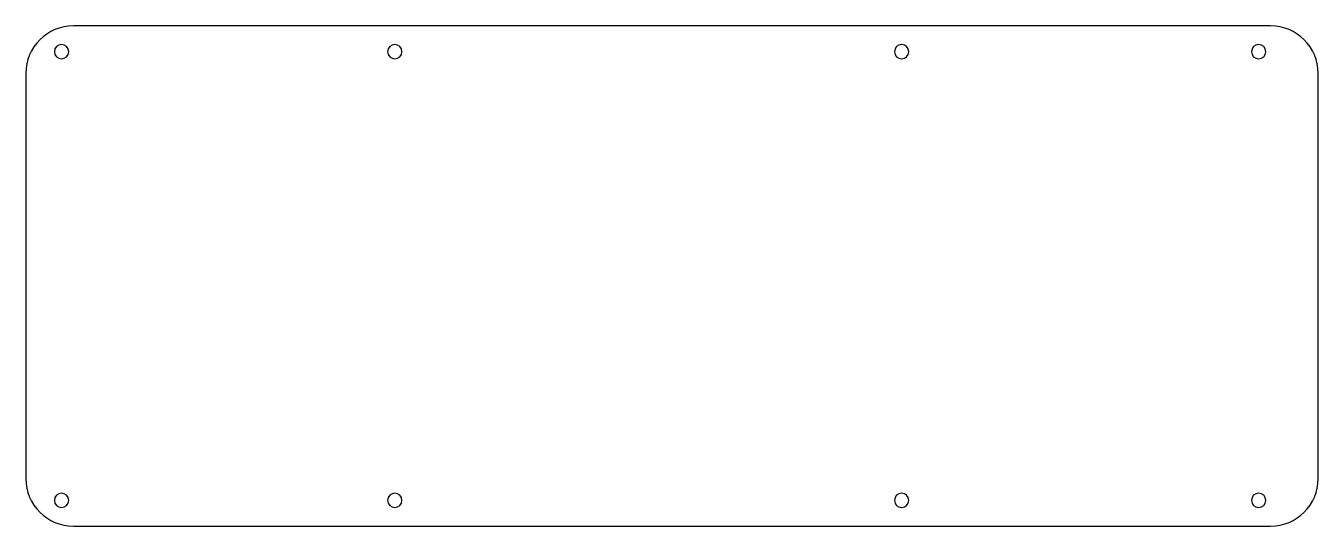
# Model space of a CAD drawing. Header units: millimetres. Extents: x -13 to 313, y 37 to 163.
import ezdxf

# ---------------------------------------------------------------- set-up
doc = ezdxf.new("R2010")
doc.units = ezdxf.units.MM
doc.header["$MEASUREMENT"] = 0

# ---------------------------------------------------------------- blocks, each defined once
blk = doc.blocks.new('block 2')
at = {"color": 7, "lineweight": 25, "true_color": 0xffffff}
blk.add_open_spline([(296.18, 43.51), (296.18, 44.51), (296.99, 45.31), (297.98, 45.31), (298.98, 45.31), (299.78, 44.51), (299.78, 43.51), (299.78, 42.52), (298.98, 41.71), (297.98, 41.71), (296.99, 41.71), (296.18, 42.52), (296.18, 43.51), (296.18, 43.51), (296.18, 43.51), (296.18, 43.51)], degree=3, knots=[0, 0, 0, 0, 1, 1, 1, 2, 2, 2, 3, 3, 3, 4, 4, 4, 5, 5, 5, 5], dxfattribs=at)
blk = doc.blocks.new('block 3')
at = {"color": 7, "lineweight": 25, "true_color": 0xffffff}
blk.add_open_spline([(296.18, 156.51), (296.18, 157.51), (296.99, 158.31), (297.98, 158.31), (298.98, 158.31), (299.78, 157.51), (299.78, 156.51), (299.78, 155.52), (298.98, 154.71), (297.98, 154.71), (296.99, 154.71), (296.18, 155.52), (296.18, 156.51), (296.18, 156.51), (296.18, 156.51), (296.18, 156.51)], degree=3, knots=[0, 0, 0, 0, 1, 1, 1, 2, 2, 2, 3, 3, 3, 4, 4, 4, 5, 5, 5, 5], dxfattribs=at)
blk = doc.blocks.new('block 4')
at = {"color": 7, "lineweight": 25, "true_color": 0xffffff}
blk.add_open_spline([(206.18, 43.51), (206.18, 44.51), (206.99, 45.31), (207.98, 45.31), (208.98, 45.31), (209.78, 44.51), (209.78, 43.51), (209.78, 42.52), (208.98, 41.71), (207.98, 41.71), (206.99, 41.71), (206.18, 42.52), (206.18, 43.51), (206.18, 43.51), (206.18, 43.51), (206.18, 43.51)], degree=3, knots=[0, 0, 0, 0, 1, 1, 1, 2, 2, 2, 3, 3, 3, 4, 4, 4, 5, 5, 5, 5], dxfattribs=at)
blk = doc.blocks.new('block 5')
at = {"color": 7, "lineweight": 25, "true_color": 0xffffff}
blk.add_open_spline([(206.18, 156.51), (206.18, 157.51), (206.99, 158.31), (207.98, 158.31), (208.98, 158.31), (209.78, 157.51), (209.78, 156.51), (209.78, 155.52), (208.98, 154.71), (207.98, 154.71), (206.99, 154.71), (206.18, 155.52), (206.18, 156.51), (206.18, 156.51), (206.18, 156.51), (206.18, 156.51)], degree=3, knots=[0, 0, 0, 0, 1, 1, 1, 2, 2, 2, 3, 3, 3, 4, 4, 4, 5, 5, 5, 5], dxfattribs=at)
blk = doc.blocks.new('block 6')
at = {"color": 7, "lineweight": 25, "true_color": 0xffffff}
blk.add_open_spline([(78.43, 43.51), (78.43, 44.51), (79.24, 45.31), (80.23, 45.31), (81.23, 45.31), (82.03, 44.51), (82.03, 43.51), (82.03, 42.52), (81.23, 41.71), (80.23, 41.71), (79.24, 41.71), (78.43, 42.52), (78.43, 43.51), (78.43, 43.51), (78.43, 43.51), (78.43, 43.51)], degree=3, knots=[0, 0, 0, 0, 1, 1, 1, 2, 2, 2, 3, 3, 3, 4, 4, 4, 5, 5, 5, 5], dxfattribs=at)
blk = doc.blocks.new('block 7')
at = {"color": 7, "lineweight": 25, "true_color": 0xffffff}
blk.add_open_spline([(78.43, 156.51), (78.43, 157.51), (79.24, 158.31), (80.23, 158.31), (81.23, 158.31), (82.03, 157.51), (82.03, 156.51), (82.03, 155.52), (81.23, 154.71), (80.23, 154.71), (79.24, 154.71), (78.43, 155.52), (78.43, 156.51), (78.43, 156.51), (78.43, 156.51), (78.43, 156.51)], degree=3, knots=[0, 0, 0, 0, 1, 1, 1, 2, 2, 2, 3, 3, 3, 4, 4, 4, 5, 5, 5, 5], dxfattribs=at)
blk = doc.blocks.new('block 8')
at = {"color": 7, "lineweight": 25, "true_color": 0xffffff}
blk.add_open_spline([(-5.57, 43.51), (-5.57, 44.51), (-4.76, 45.31), (-3.77, 45.31), (-2.77, 45.31), (-1.97, 44.51), (-1.97, 43.51), (-1.97, 42.52), (-2.77, 41.71), (-3.77, 41.71), (-4.76, 41.71), (-5.57, 42.52), (-5.57, 43.51), (-5.57, 43.51), (-5.57, 43.51), (-5.57, 43.51)], degree=3, knots=[0, 0, 0, 0, 1, 1, 1, 2, 2, 2, 3, 3, 3, 4, 4, 4, 5, 5, 5, 5], dxfattribs=at)
blk = doc.blocks.new('block 9')
at = {"color": 7, "lineweight": 25, "true_color": 0xffffff}
blk.add_open_spline([(-5.57, 156.51), (-5.57, 157.51), (-4.76, 158.31), (-3.77, 158.31), (-2.77, 158.31), (-1.97, 157.51), (-1.97, 156.51), (-1.97, 155.52), (-2.77, 154.71), (-3.77, 154.71), (-4.76, 154.71), (-5.57, 155.52), (-5.57, 156.51), (-5.57, 156.51), (-5.57, 156.51), (-5.57, 156.51)], degree=3, knots=[0, 0, 0, 0, 1, 1, 1, 2, 2, 2, 3, 3, 3, 4, 4, 4, 5, 5, 5, 5], dxfattribs=at)
blk = doc.blocks.new('block 10')
at = {"color": 7, "lineweight": 25, "true_color": 0xffffff}
blk.add_open_spline([(300.98, 163.01), (307.61, 163.01), (312.98, 157.64), (312.98, 151.01), (312.98, 151.01), (312.98, 49.01), (312.98, 49.01), (312.98, 42.39), (307.61, 37.01), (300.98, 37.01), (300.98, 37.01), (-0.77, 37.01), (-0.77, 37.01), (-7.4, 37.01), (-12.77, 42.39), (-12.77, 49.01), (-12.77, 49.01), (-12.77, 151.01), (-12.77, 151.01), (-12.77, 157.64), (-7.4, 163.01), (-0.77, 163.01), (-0.77, 163.01), (300.98, 163.01), (300.98, 163.01)], degree=3, knots=[0, 0, 0, 0, 1, 1, 1, 2, 2, 2, 3, 3, 3, 4, 4, 4, 5, 5, 5, 6, 6, 6, 7, 7, 7, 8, 8, 8, 8], dxfattribs=at)

msp = doc.modelspace()

# ---------------------------------------------------------------- block references
for name in ['block 10', 'block 9', 'block 7', 'block 5', 'block 3', 'block 8', 'block 6', 'block 4', 'block 2']:
    msp.add_blockref(name, (0, 0))

doc.saveas('drawing.dxf')
